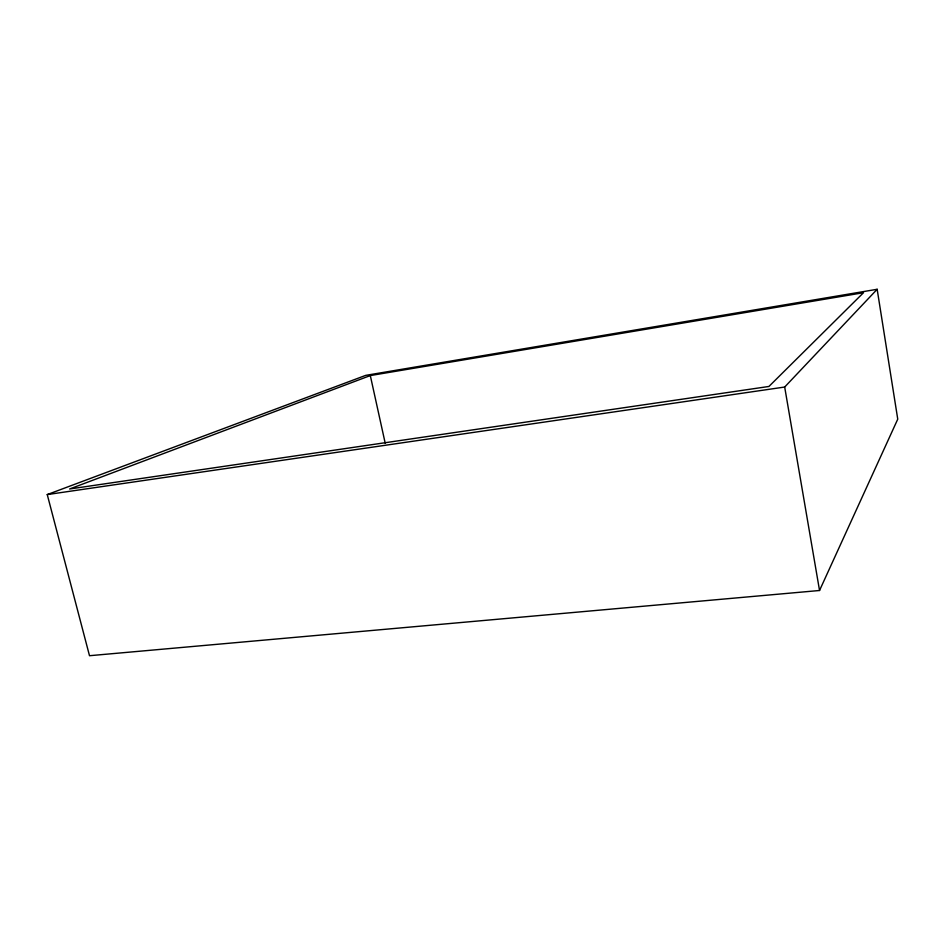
<?xml version="1.0" encoding="UTF-8"?>
<svg xmlns="http://www.w3.org/2000/svg" width="945" height="945" viewBox="0 0 945 945"><rect width="100%" height="100%" fill="white"/><g stroke="black" fill="none" stroke-linecap="round" stroke-linejoin="round"><path stroke-width="1.42" d="M819.539 590.495L897.75 419.155L877.161 289.288L365.739 375.366L47.25 494.578L89.503 655.712L819.539 590.495L784.681 387.037L877.161 289.288M370.31 375.567L69.611 488.99L768.935 386.458L863.506 292.702L370.31 375.567L385.217 443.264M47.25 494.578L784.681 387.037"/></g></svg>
